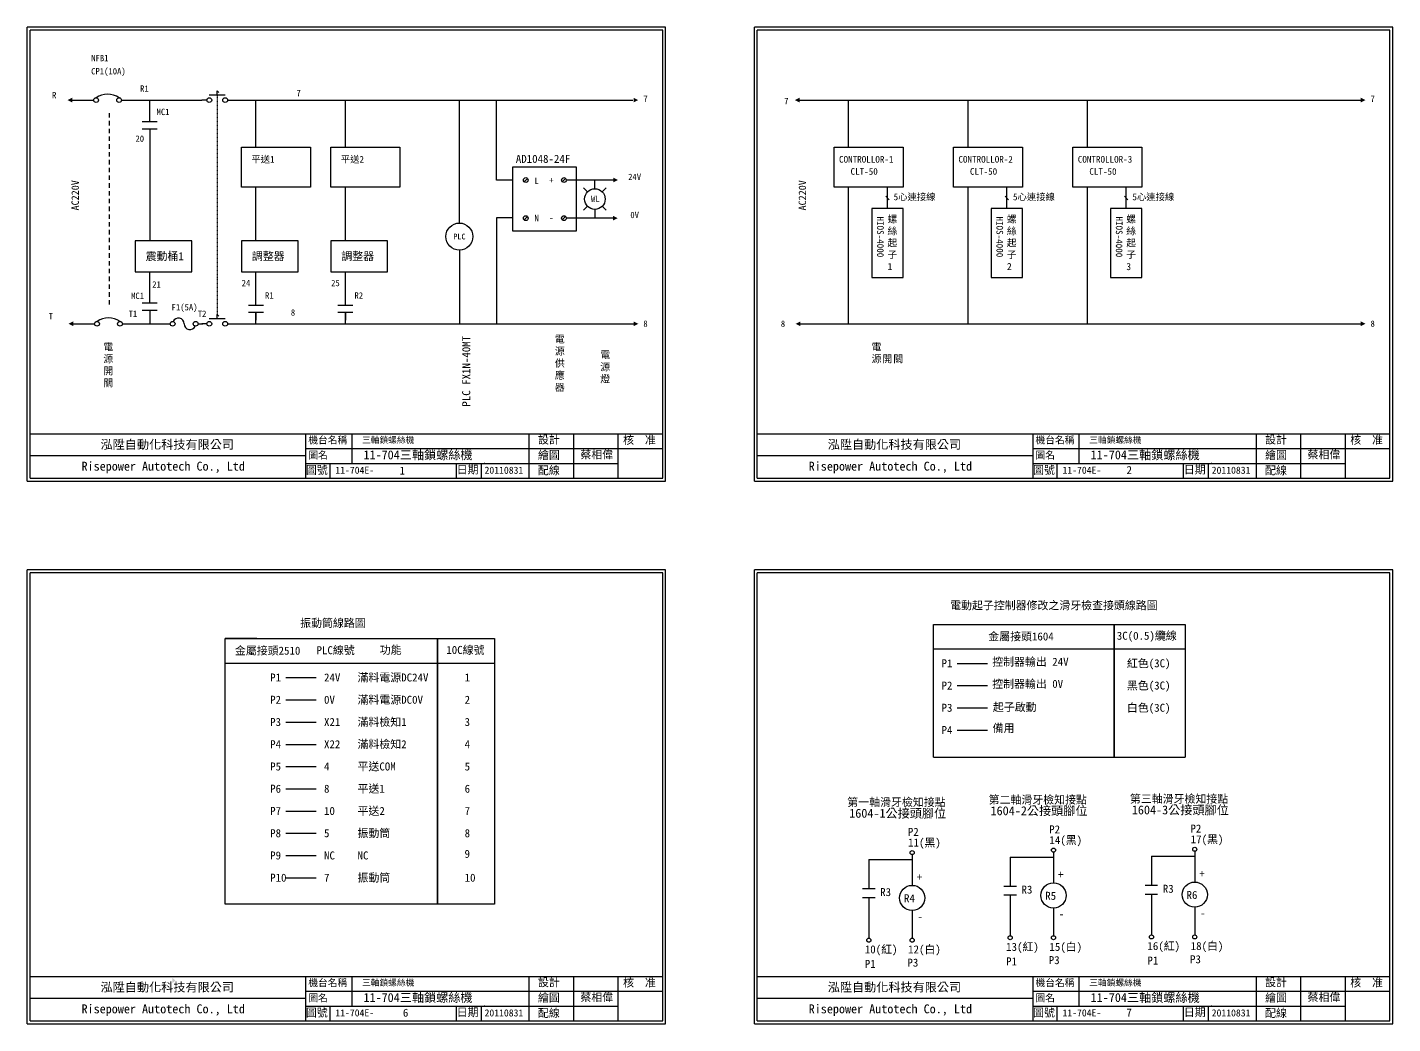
# Model space of a CAD drawing. Extents: x 143 to 1738, y -21 to 428.
# Drawn here: x 143 to 757, y -20 to 428 of the extents above; entities that cross this region are included whole.
import ezdxf
from ezdxf.enums import TextEntityAlignment as Align

# ---------------------------------------------------------------- set-up
doc = ezdxf.new("R2010")
doc.units = 0
doc.linetypes.add('DASHED', pattern=[0.2, 0.1, -0.1])
doc.linetypes.add('HIDDEN9', pattern=[3.5, 2, -1.5])
doc.layers.get('0').update_dxf_attribs({"linetype": 'CONTINUOUS'})
for name, color, linetype in [('7', 7, 'CONTINUOUS'), ('圖框層', 7, 'CONTINUOUS'), ('文字層', 4, 'CONTINUOUS'), ('標尺寸層', 3, 'CONTINUOUS')]:
    doc.layers.add(name, color=color, linetype=linetype)
doc.styles.add('CNS', font='romanc.shx', dxfattribs={"bigfont": 'chineset.shx'})
doc.styles.add('STSL', font='KAIU.TTF')
doc.styles.add('標楷體', font='KAIU.TTF')

# ---------------------------------------------------------------- blocks, each defined once
blk = doc.blocks.new('T')
at = {"layer": '7'}
blk.add_lwpolyline([(0, 0, 3, 0, 0), (0, 3, 0, 0, 0)], format="xyseb", dxfattribs=at)
blk = doc.blocks.new('SW-a卡住')
at = {"layer": '7'}
for p, q in [((3.43, 2.32), (10.57, 2.32)), ((7, 2.32), (7, 4.11))]:
    blk.add_line(p, q, dxfattribs=at)
for centre in [(3.43, 0), (10.57, 0)]:
    blk.add_circle(centre, 1.07, dxfattribs=at)
at = {"layer": '標尺寸層', "color": 7}
for p, q in [((2.36, 0), (0, 0)), ((7, 4.11), (7.73, 3.36)), ((11.64, 0), (14, 0))]:
    blk.add_line(p, q, dxfattribs=at)
blk = doc.blocks.new('接點')
at = {"layer": '標尺寸層', "color": 7}
for p, q in [((0, -3.41), (0, 0)), ((3.34, -3.41), (-3.34, -3.41)), ((3.34, -6.59), (-3.34, -6.59)), ((0, -6.59), (0, -10))]:
    blk.add_line(p, q, dxfattribs=at)
blk = doc.blocks.new('門把組立機圖框')
at = {"layer": '圖框層', "color": 7}
for p, q in [((287, 0), (0, 0)), ((0, -203.97), (0, 0)), ((287, -203.97), (287, 0)), ((285.75, -1.25), (1.25, -1.25)), ((1.25, -202.72), (1.25, -1.25)), ((285.75, -202.72), (285.75, -1.25)), ((1.25, -182.72), (111.73, -182.72)), ((111.73, -182.72), (285.75, -182.72)), ((125.28, -202.72), (125.28, -182.72)), ((225.75, -202.72), (225.75, -182.72)), ((245.75, -202.72), (245.75, -182.72)), ((265.75, -202.72), (265.75, -182.72)), ((125.28, -189.39), (285.75, -189.39)), ((125.28, -196.05), (265.75, -196.05)), ((136.15, -202.72), (136.15, -195.97)), ((0, -203.97), (287, -203.97)), ((1.25, -202.72), (285.75, -202.72))]:
    blk.add_line(p, q, dxfattribs=at)
at = {"layer": '圖框層', "color": 4}
blk.add_point((205.54, -196.05), dxfattribs=at)
at = {"layer": '標尺寸層', "color": 7}
for p, q in [((146.05, -196.05), (146.05, -182.72)), ((125.28, -192.72), (1.25, -192.72)), ((192.94, -202.72), (192.94, -196.05)), ((204.21, -202.72), (204.21, -196.05))]:
    blk.add_line(p, q, dxfattribs=at)
at = {"insert": (151.17, -190.21), "char_height": 4, "width": 64.1299, "attachment_point": 1, "style": 'CNS'}
blk.add_mtext('{\\fDFKai-SB|b0|i0|c136|p65;\\C4;11-704三軸鎖螺絲機}', dxfattribs=at)
at = {"layer": '圖框層', "color": 4, "style": 'STSL'}
for s, height, p in [('三軸鎖螺絲機', 2.8, (150.53, -186.93)), ('設計', 3.6, (229.63, -187.18)), ('核  准', 3.6, (267.92, -187.32)), ('泓陞自動化科技有限公司', 4, (32.94, -189.53)), ('繪圖', 3.6, (229.63, -194.09)), ('Risepower Autotech Co., Ltd', 4, (24.38, -199.3)), ('圖號', 3.6, (125.28, -200.81)), ('11-704E-', 3.2, (138.52, -200.71)), ('日期', 3.6, (193.07, -200.64)), ('配線', 3.6, (229.63, -201))]:
    blk.add_text(s, height=height, dxfattribs=at).set_placement(p)
at = {"layer": '文字層', "color": 4, "style": 'STSL'}
for s, height, p in [('機台名稱', 3.2, (126.4, -187.16)), ('圖名', 3.2, (126.4, -193.96)), ('蔡相偉', 3.6, (248.72, -193.89)), ('20110831', 3.2, (205.62, -200.72))]:
    blk.add_text(s, height=height, dxfattribs=at).set_placement(p)
blk = doc.blocks.new('FUSE')
at = {"color": 7}
for p, q in [((0, 0), (2.14, 0)), ((14.64, 0), (16.78, 0))]:
    blk.add_line(p, q, dxfattribs=at)
for centre in [(3.21, 0), (13.56, 0)]:
    blk.add_circle(centre, 1.07)
for centre, start, end in [((5.8, 0), 0, 156.116), ((10.98, 0), 180, 336.116)]:
    blk.add_arc(centre, 2.59, start, end, dxfattribs=at)

msp = doc.modelspace()

# ---------------------------------------------------------------- hatches: boundary and pattern name
at = {"layer": '標尺寸層'}
h = msp.add_hatch(color=7, dxfattribs=at)
edge = h.paths.add_edge_path(flags=17)
edge.add_line((209.26, -0.82), (207.84, -2))
edge = h.paths.add_edge_path(flags=17)
edge.add_line((209.26, -0.82), (207.84, 0.37))
edge = h.paths.add_edge_path(flags=16)
edge.add_line((207.84, 3.03), (207.84, -4.66))
h.paths.add_polyline_path([(207.84, 3.03), (207.84, -4.66)], flags=17)
edge = h.paths.add_edge_path()
edge.add_line((209.26, -0.82), (207.84, -2))
edge.add_line((209.26, -0.82), (207.84, 0.37))
edge.add_line((207.84, 3.03), (207.84, -4.66))

# ---------------------------------------------------------------- linework, layer by layer
for p, q in [((162.87, 394.99), (172.47, 394.99)), ((489.87, 394.99), (499.47, 394.99)), ((360.75, 364.77), (360.75, 336.21)), ((367.52, 359.81), (366.01, 358.3)), ((384.7, 359.81), (383.19, 358.3)), ((406.08, 359.06), (385.02, 359.06)), ((397.85, 355.15), (397.85, 359.06)), ((394.57, 353.79), (392.8, 355.56)), ((401.13, 353.79), (402.9, 355.56)), ((394.57, 347.23), (392.8, 345.46)), ((397.85, 345.87), (397.85, 341.92)), ((401.13, 347.23), (402.9, 345.46)), ((367.52, 342.68), (366.01, 341.16)), ((384.7, 342.68), (383.19, 341.16)), ((405.94, 341.92), (385.02, 341.92)), ((163.27, 294.42), (172.88, 294.42)), ((235.03, 294.43), (315.56, 294.42)), ((315.56, 294.42), (415.22, 294.42)), ((490.27, 294.42), (499.88, 294.42)), ((565.65, 294.42), (742.22, 294.42)), ((245.81, 152.92), (231.54, 152.92))]:
    msp.add_line(p, q)
at = {"color": 7}
for p, q in [((184.97, 394.99), (185.93, 394.99)), ((185.93, 394.99), (221.03, 394.99)), ((197.66, 388.58), (197.66, 394.99)), ((235.03, 394.99), (315.56, 394.99)), ((315.56, 394.99), (414.94, 394.99)), ((336.92, 339.71), (336.92, 394.99)), ((353.67, 359.06), (353.67, 394.99)), ((494.67, 394.99), (565.65, 394.99)), ((511.97, 394.99), (512.93, 394.99)), ((511.97, 378.58), (511.97, 394.99)), ((565.65, 394.99), (742.22, 394.99)), ((565.65, 378.58), (565.65, 394.99)), ((619.34, 378.58), (619.34, 394.99)), ((197.66, 378.58), (197.66, 331.75)), ((360.75, 359.06), (353.67, 359.06)), ((245.44, 331.75), (245.44, 355.78)), ((285.66, 331.75), (285.66, 355.78)), ((511.97, 331.75), (511.97, 355.78)), ((528.7, 351.8), (530.11, 350.2)), ((529.41, 346.22), (529.41, 355.78)), ((565.65, 331.75), (565.65, 355.78)), ((582.39, 351.8), (583.8, 350.2)), ((583.09, 346.22), (583.09, 355.78)), ((619.34, 331.75), (619.34, 355.78)), ((636.08, 351.8), (637.49, 350.2)), ((636.78, 346.22), (636.78, 355.78)), ((360.75, 342.08), (353.67, 342.08)), ((353.67, 342.08), (353.67, 294.42)), ((511.97, 294.42), (511.97, 331.75)), ((565.65, 294.42), (565.65, 331.75)), ((619.34, 294.42), (619.34, 331.75)), ((336.92, 327.57), (336.92, 294.42)), ((197.66, 307.06), (197.66, 317.73)), ((245.44, 302.66), (245.44, 317.73)), ((285.66, 302.66), (285.66, 317.73)), ((197.66, 297.06), (197.66, 294.42)), ((245.44, 294.42), (245.44, 299.49)), ((285.66, 294.42), (285.66, 299.49)), ((185.37, 294.42), (186.34, 294.42)), ((186.34, 294.42), (206.9, 294.42)), ((499.88, 294.42), (565.65, 294.42)), ((512.37, 294.42), (513.34, 294.42)), ((521.03, 53.56), (540.51, 53.56)), ((584.59, 54.68), (604.07, 54.68)), ((648.13, 55.06), (667.6, 55.06))]:
    msp.add_line(p, q, dxfattribs=at)
at = {"linetype": 'DASHED'}
msp.add_line((228.03, 397.31), (228.03, 298.54), dxfattribs=at)
at = {"color": 7, "linetype": 'HIDDEN9'}
msp.add_line((179.42, 389.11), (179.42, 302.91), dxfattribs=at)
at = {"color": 7}
for points in [[(389.63, 364.77), (360.75, 364.77), (360.75, 336.21), (389.63, 336.21)], [(522.4, 346.22), (522.4, 315.2), (536.42, 315.2), (536.42, 346.22)], [(576.08, 346.22), (576.08, 315.2), (590.1, 315.2), (590.1, 346.22)], [(629.77, 346.22), (629.77, 315.2), (643.79, 315.2), (643.79, 346.22)], [(191.09, 317.73), (216.6, 317.73), (216.6, 331.75), (191.09, 331.75)], [(238.87, 317.73), (264.38, 317.73), (264.38, 331.75), (238.87, 331.75)], [(279.09, 317.73), (304.6, 317.73), (304.6, 331.75), (279.09, 331.75)]]:
    msp.add_lwpolyline(points, close=True, dxfattribs=at)
msp.add_lwpolyline([(231.54, 152.92), (327.14, 152.92), (327.14, 33.49), (231.54, 33.49)], close=True)
for centre, radius in [((173.54, 394.99), 1.07), ((183.89, 394.99), 1.07), ((366.77, 359.06), 1.07), ((383.94, 359.06), 1.07), ((397.85, 350.51), 4.64), ((366.77, 341.92), 1.07), ((383.94, 341.92), 1.07), ((173.95, 294.42), 1.07), ((184.3, 294.42), 1.07)]:
    msp.add_circle(centre, radius)
msp.add_circle((336.92, 333.64), 6.07, dxfattribs=at)
for centre in [(178.72, 388.63), (179.13, 288.06)]:
    msp.add_arc(centre, 9.05, 55.1286, 124.8714, dxfattribs=at)
at = {"layer": '標尺寸層', "color": 7}
for p, q in [((245.44, 373.78), (245.44, 394.99)), ((285.66, 373.78), (285.66, 394.99)), ((511.97, 373.78), (511.97, 378.58)), ((565.65, 373.78), (565.65, 378.58)), ((619.34, 373.78), (619.34, 378.58)), ((631.42, 99.59), (631.42, 159.3)), ((631.42, 159.3), (663.28, 159.3)), ((663.28, 159.3), (663.28, 99.59)), ((550.09, 148.22), (663.28, 148.22)), ((231.54, 141.84), (352.73, 141.84)), ((560.75, 141.74), (574.43, 141.74)), ((258.84, 135.36), (272.52, 135.36)), ((560.75, 131.74), (574.43, 131.74)), ((258.84, 125.36), (272.52, 125.36)), ((560.75, 121.74), (574.43, 121.74)), ((258.84, 115.36), (272.52, 115.36)), ((560.75, 111.74), (574.43, 111.74)), ((258.84, 105.36), (272.52, 105.36)), ((550.09, 99.59), (663.28, 99.59)), ((258.84, 95.36), (272.52, 95.36)), ((258.84, 85.36), (272.52, 85.36)), ((258.84, 75.36), (272.52, 75.36)), ((258.84, 65.36), (272.52, 65.36)), ((258.84, 55.36), (272.52, 55.36)), ((540.51, 55.76), (540.51, 41.97)), ((604.07, 56.88), (604.07, 43.09)), ((667.6, 57.26), (667.6, 43.46)), ((521.03, 53.56), (521.03, 41.97)), ((584.59, 54.68), (584.59, 43.09)), ((648.13, 55.06), (648.13, 43.46)), ((258.84, 45.36), (272.52, 45.36)), ((584.59, 43.09), (584.59, 41.62)), ((648.13, 43.46), (648.13, 42)), ((518.25, 40.5), (523.82, 40.5)), ((521.03, 41.97), (521.03, 40.5)), ((581.81, 41.62), (587.37, 41.62)), ((581.81, 37.65), (587.37, 37.65)), ((584.59, 37.65), (584.59, 19.34)), ((645.34, 42), (650.91, 42)), ((645.34, 38.03), (650.91, 38.03)), ((648.13, 38.03), (648.13, 19.71)), ((518.25, 36.53), (523.82, 36.53)), ((521.03, 36.53), (521.03, 18.22)), ((604.07, 31.76), (604.07, 19.34)), ((667.6, 32.14), (667.6, 19.71)), ((540.51, 30.64), (540.51, 18.22))]:
    msp.add_line(p, q, dxfattribs=at)
for points in [[(238.87, 373.78), (269.89, 373.78), (269.89, 355.78), (238.87, 355.78)], [(279.09, 373.78), (310.11, 373.78), (310.11, 355.78), (279.09, 355.78)], [(505.4, 373.78), (536.42, 373.78), (536.42, 355.78), (505.4, 355.78)], [(559.08, 373.78), (590.1, 373.78), (590.1, 355.78), (559.08, 355.78)], [(612.77, 373.78), (643.79, 373.78), (643.79, 355.78), (612.77, 355.78)], [(327.14, 152.92), (352.73, 152.92), (352.73, 33.49), (327.14, 33.49)]]:
    msp.add_lwpolyline(points, close=True, dxfattribs=at)
msp.add_lwpolyline([(550.09, 99.59), (550.09, 159.3), (631.42, 159.3), (631.42, 99.59)], dxfattribs=at)
for centre, radius in [((540.51, 56.68), 0.92), ((604.07, 57.8), 0.92), ((667.6, 58.18), 0.92), ((604.07, 37.43), 5.66), ((667.6, 37.8), 5.66), ((540.51, 36.31), 5.66), ((584.59, 18.42), 0.92), ((604.07, 18.42), 0.92), ((648.13, 18.79), 0.92), ((667.6, 18.79), 0.92), ((521.03, 17.3), 0.92), ((540.51, 17.3), 0.92)]:
    msp.add_circle(centre, radius, dxfattribs=at)

# ---------------------------------------------------------------- block references
at = {"color": 7}
for name, p in [('門把組立機圖框', (142.61, 427.71)), ('門把組立機圖框', (469.61, 427.71)), ('SW-a卡住', (221.03, 394.99)), ('接點', (197.66, 388.58)), ('接點', (197.66, 307.06)), ('接點', (245.44, 306.07)), ('接點', (285.66, 306.07)), ('FUSE', (204.76, 294.42)), ('SW-a卡住', (221.03, 294.43)), ('門把組立機圖框', (142.61, 183.74)), ('門把組立機圖框', (469.61, 183.74))]:
    msp.add_blockref(name, p, dxfattribs=at)
at = {"color": 7, "xscale": 0.7139700000000175, "yscale": 0.7139700000000175, "zscale": 0.71397}
for p, rotation in [((162.87, 394.99), 90), ((415.22, 394.99), 270), ((489.87, 394.99), 90), ((742.22, 394.99), 270), ((406.08, 359.06), 270), ((405.94, 341.92), 270), ((163.27, 294.42), 90), ((415.22, 294.42), 270), ((490.27, 294.42), 90), ((742.22, 294.42), 270)]:
    msp.add_blockref('T', p, dxfattribs=dict(at, rotation=rotation))

# ---------------------------------------------------------------- texts
at = {"color": 7}
for s, height, p in [('NFB1', 2.856, (175.25, 413.89)), ('CP1(10A)', 2.856, (179.1, 407.96)), ('R1', 2.856, (195.27, 400.17)), ('7', 2.86, (264.64, 398.15)), ('R', 2.86, (154.71, 397.21)), ('7', 2.86, (420.61, 395.57)), ('7', 2.86, (483.92, 394.54)), ('7', 2.86, (747.61, 395.57)), ('20', 2.856, (193.19, 377.66)), ('WL', 2.856, (398.05, 350.57)), ('PLC', 2.57, (336.92, 333.64)), ('21', 2.856, (200.73, 312.11)), ('24', 2.856, (240.97, 312.76)), ('25', 2.856, (281.19, 312.76)), ('F1(5A)', 2.856, (213.34, 301.88)), ('8', 2.86, (262.1, 299.5)), ('T', 2.86, (153.22, 297.81)), ('T1', 2.856, (190.11, 298.96)), ('T2', 2.856, (221.21, 298.96)), ('8', 2.86, (420.61, 294.5)), ('8', 2.86, (482.44, 294.45)), ('8', 2.86, (747.61, 294.5))]:
    msp.add_text(s, height=height, dxfattribs=at).set_placement(p, align=Align.MIDDLE_CENTER)
at = {"color": 4}
for s, p in [('MC1', (203.67, 389.68)), ('MC1', (192.2, 307)), ('R1', (251.45, 307.16)), ('R2', (291.67, 307.16))]:
    msp.add_text(s, height=2.856, dxfattribs=at).set_placement(p, align=Align.MIDDLE_CENTER)
at = {"color": 4, "style": 'STSL'}
for s, p in [('AD1048-24F', (362.29, 366.77)), ('震動桶1', (195.84, 323.02)), ('調整器', (243.62, 323.02)), ('調整器', (283.84, 323.02))]:
    msp.add_text(s, height=3.6, dxfattribs=at).set_placement(p)
at = {"color": 7}
for p in [(164.14, 352.18), (491.14, 352.18)]:
    msp.add_text('AC220V', height=3.332, rotation=90, dxfattribs=at).set_placement(p, align=Align.MIDDLE_CENTER)
for s, p in [('L', (370.72, 358.76)), ('+', (377.31, 359)), ('N', (370.67, 341.98)), ('-', (377.26, 342.22))]:
    msp.add_text(s, height=2.86).set_placement(p, align=Align.MIDDLE_LEFT)
for s, p in [('24V', (415.73, 360.48)), ('0V', (415.73, 343.35))]:
    msp.add_text(s, height=2.856).set_placement(p, align=Align.MIDDLE_CENTER)
at = {"color": 4, "style": 'STSL'}
msp.add_text('PLC FX1N-40MT', height=3.6, rotation=90, dxfattribs=at).set_placement((341.78, 257.16))
at = {"color": 7, "char_height": 3.2, "width": 3.6988, "attachment_point": 1, "style": 'CNS'}
for s, insert in [('{\\fDFKai-SB|b0|i0|c136|p65;螺絲起子1}', (529.43, 343.09)), ('{\\fDFKai-SB|b0|i0|c136|p65;螺絲起子2}', (583.12, 343.09)), ('{\\fDFKai-SB|b0|i0|c136|p65;螺絲起子3}', (636.81, 343.09))]:
    msp.add_mtext(s, dxfattribs=dict(at, insert=insert))
at = {"color": 0, "char_height": 3.25, "attachment_point": 1, "style": '標楷體'}
for s, insert, width in [('\\pt6.5;{\\T1.1;電源供應器}', (379.85, 289.18), 0.3652), ('\\pt6.5;{\\T1.1;電\\P源開關}', (176.8, 285.72), 4.1791), ('\\pt6.5;{\\T1.1;電\\P源開關}', (522.28, 285.72), 52.1989), ('\\pt6.5;{\\T1.1;電源燈}', (400.25, 282.09), 1.8515)]:
    msp.add_mtext(s, dxfattribs=dict(at, insert=insert, width=width))
at = {"char_height": 3.6, "attachment_point": 1, "style": 'CNS'}
for s, insert, width in [('{\\fDFKai-SB|b0|i0|c136|p65;\\C4;1}', (309.99, 230.21), 7.3862), ('{\\fDFKai-SB|b0|i0|c136|p65;\\C4;2}', (636.91, 230.48), 7.3862), ('{\\fDFKai-SB|b0|i0|c136|p65;\\C4;6}', (311.5, -13.49), 6.6036), ('{\\fDFKai-SB|b0|i0|c136|p65;\\C4;7}', (636.87, -13.4), 7.3862)]:
    msp.add_mtext(s, dxfattribs=dict(at, insert=insert, width=width))
at = {"color": 1, "char_height": 4, "attachment_point": 1, "style": 'CNS'}
for s, insert, width in [('{\\fDFKai-SB|b0|i0|c136|p65;1604-1公接頭腳位}', (512.22, 76.37), 46.6784), ('{\\fDFKai-SB|b0|i0|c136|p65;1604-2公接頭腳位}', (575.78, 77.5), 47.4143), ('{\\fDFKai-SB|b0|i0|c136|p65;1604-3公接頭腳位}', (639.31, 77.87), 45.6971)]:
    msp.add_mtext(s, dxfattribs=dict(at, insert=insert, width=width))
at = {"layer": '圖框層', "color": 4, "style": 'STSL'}
for s, height, p in [('平送1', 3, (243.37, 366.87)), ('平送2', 3, (283.59, 366.87)), ('CONTROLLOR-1', 3, (507.64, 366.87)), ('CONTROLLOR-2', 3, (561.33, 366.87)), ('CONTROLLOR-3', 3, (615.01, 366.87)), ('CLT-50', 3, (512.82, 361.42)), ('CLT-50', 3, (566.51, 361.42)), ('CLT-50', 3, (620.2, 361.42)), ('5心連接線', 3, (532.19, 349.97)), ('5心連接線', 3, (585.87, 349.97)), ('5心連接線', 3, (639.56, 349.97)), ('電動起子控制器修改之滑牙檢查接頭線路圖 ', 3.6, (557.6, 166.04)), ('振動筒線路圖 ', 3.6, (265.32, 158.11)), ('金屬接頭1604', 3.6, (574.75, 152.06)), ('3C(0.5)纜線', 3.6, (632.54, 152.38)), ('金屬接頭2510', 3.6, (235.97, 145.68)), ('PLC線號', 3.6, (272.68, 145.88)), ('功能', 3.6, (301.1, 146.03)), ('10C線號', 3.6, (331.03, 145.99)), ('P1', 3.6, (553.73, 140)), ('控制器輸出 24V', 3.6, (576.52, 140.68)), ('紅色(3C)', 3.6, (637.08, 140)), ('P1', 3.6, (251.82, 133.61)), ('24V', 3.6, (276.04, 133.61)), ('滿料電源DC24V', 3.6, (291.11, 133.61)), ('1', 3.6, (339.27, 133.61)), ('P2', 3.6, (553.73, 130)), ('控制器輸出 0V', 3.6, (576.52, 130.72)), ('黑色(3C)', 3.6, (637.08, 130)), ('P2', 3.6, (251.82, 123.61)), ('0V', 3.6, (276.04, 123.61)), ('滿料電源DC0V', 3.6, (291.11, 123.61)), ('2', 3.6, (339.27, 123.61)), ('P3', 3.6, (553.73, 120)), ('起子啟動', 3.6, (576.81, 120.28)), ('白色(3C)', 3.6, (637.08, 120)), ('P3', 3.6, (251.82, 113.61)), ('X21', 3.6, (276.04, 113.61)), ('滿料檢知1', 3.6, (291.11, 113.61)), ('3', 3.6, (339.27, 113.61)), ('P4', 3.6, (553.73, 110)), ('備用', 3.6, (576.73, 110.85)), ('P4', 3.6, (251.82, 103.61)), ('X22', 3.6, (276.04, 103.61)), ('滿料檢知2', 3.6, (291.11, 103.61)), ('4', 3.6, (339.27, 103.61)), ('P5', 3.6, (251.82, 93.61)), ('4', 3.6, (276.04, 93.61)), ('平送COM', 3.6, (291.11, 93.61)), ('5', 3.6, (339.27, 93.61)), ('P6', 3.6, (251.82, 83.61)), ('8', 3.6, (276.04, 83.61)), ('平送1', 3.6, (291.11, 83.61)), ('6', 3.6, (339.27, 83.61)), ('第一軸滑牙檢知接點 ', 3.6, (511.36, 77.54)), ('第二軸滑牙檢知接點 ', 3.6, (574.91, 78.66)), ('第三軸滑牙檢知接點 ', 3.6, (638.45, 79.04)), ('P7', 3.6, (251.82, 73.61)), ('10', 3.6, (276.04, 73.61)), ('平送2', 3.6, (291.11, 73.61)), ('7', 3.6, (339.27, 73.61)), ('振動筒', 3.6, (291.11, 63.61)), ('P8', 3.6, (251.82, 63.61)), ('5', 3.6, (276.04, 63.61)), ('8', 3.6, (339.27, 63.61)), ('P9', 3.6, (251.82, 53.61)), ('NC', 3.6, (276.04, 53.61)), ('NC', 3.6, (291.11, 53.61)), ('9', 3.6, (339.23, 54.33)), ('P10', 3.6, (251.82, 43.61)), ('7', 3.6, (276.04, 43.61)), ('振動筒', 3.6, (291.11, 43.61)), ('10', 3.6, (339.27, 43.61)), ('+', 3.6, (542.56, 43.91)), ('+', 3.6, (606.11, 45.03)), ('+', 3.6, (669.65, 45.41)), ('R3', 3.6, (526.14, 37.14)), ('R4', 3.6, (536.86, 34.34)), ('R3', 3.6, (589.69, 38.26)), ('R5', 3.6, (600.37, 35.46)), ('R3', 3.6, (653.23, 38.63)), ('R6', 3.6, (663.9, 35.83)), ('-', 3.6, (542.94, 26.22)), ('-', 3.6, (606.49, 27.34)), ('-', 3.6, (670.03, 27.71))]:
    msp.add_text(s, height=height, dxfattribs=at).set_placement(p)
for p in [(524.75, 342.67), (578.43, 342.67), (632.12, 342.67)]:
    msp.add_text('HIOS-4000', height=3, rotation=270, dxfattribs=at).set_placement(p)
at = {"layer": '圖框層', "color": 1, "style": 'STSL'}
for s, p in [('P2', (538.58, 64.21)), ('P2', (602.14, 65.33)), ('P2', (665.67, 65.71)), ('P1', (519.22, 4.87)), ('P3', (538.39, 5.43)), ('P1', (582.77, 5.99)), ('P3', (601.95, 6.55)), ('P1', (646.31, 6.37)), ('P3', (665.48, 6.93))]:
    msp.add_text(s, height=3.6, dxfattribs=at).set_placement(p)
at = {"layer": '圖框層', "style": 'STSL'}
for s, p in [('11(黑)', (538.7, 59.38)), ('14(黑)', (602.25, 60.5)), ('17(黑)', (665.79, 60.87)), ('10(紅)', (519.22, 11.39)), ('12(白)', (538.7, 11.39)), ('13(紅)', (582.77, 12.51)), ('15(白)', (602.25, 12.51)), ('16(紅)', (646.31, 12.88)), ('18(白)', (665.79, 12.88))]:
    msp.add_text(s, height=3.6, dxfattribs=at).set_placement(p)

doc.saveas('drawing.dxf')
